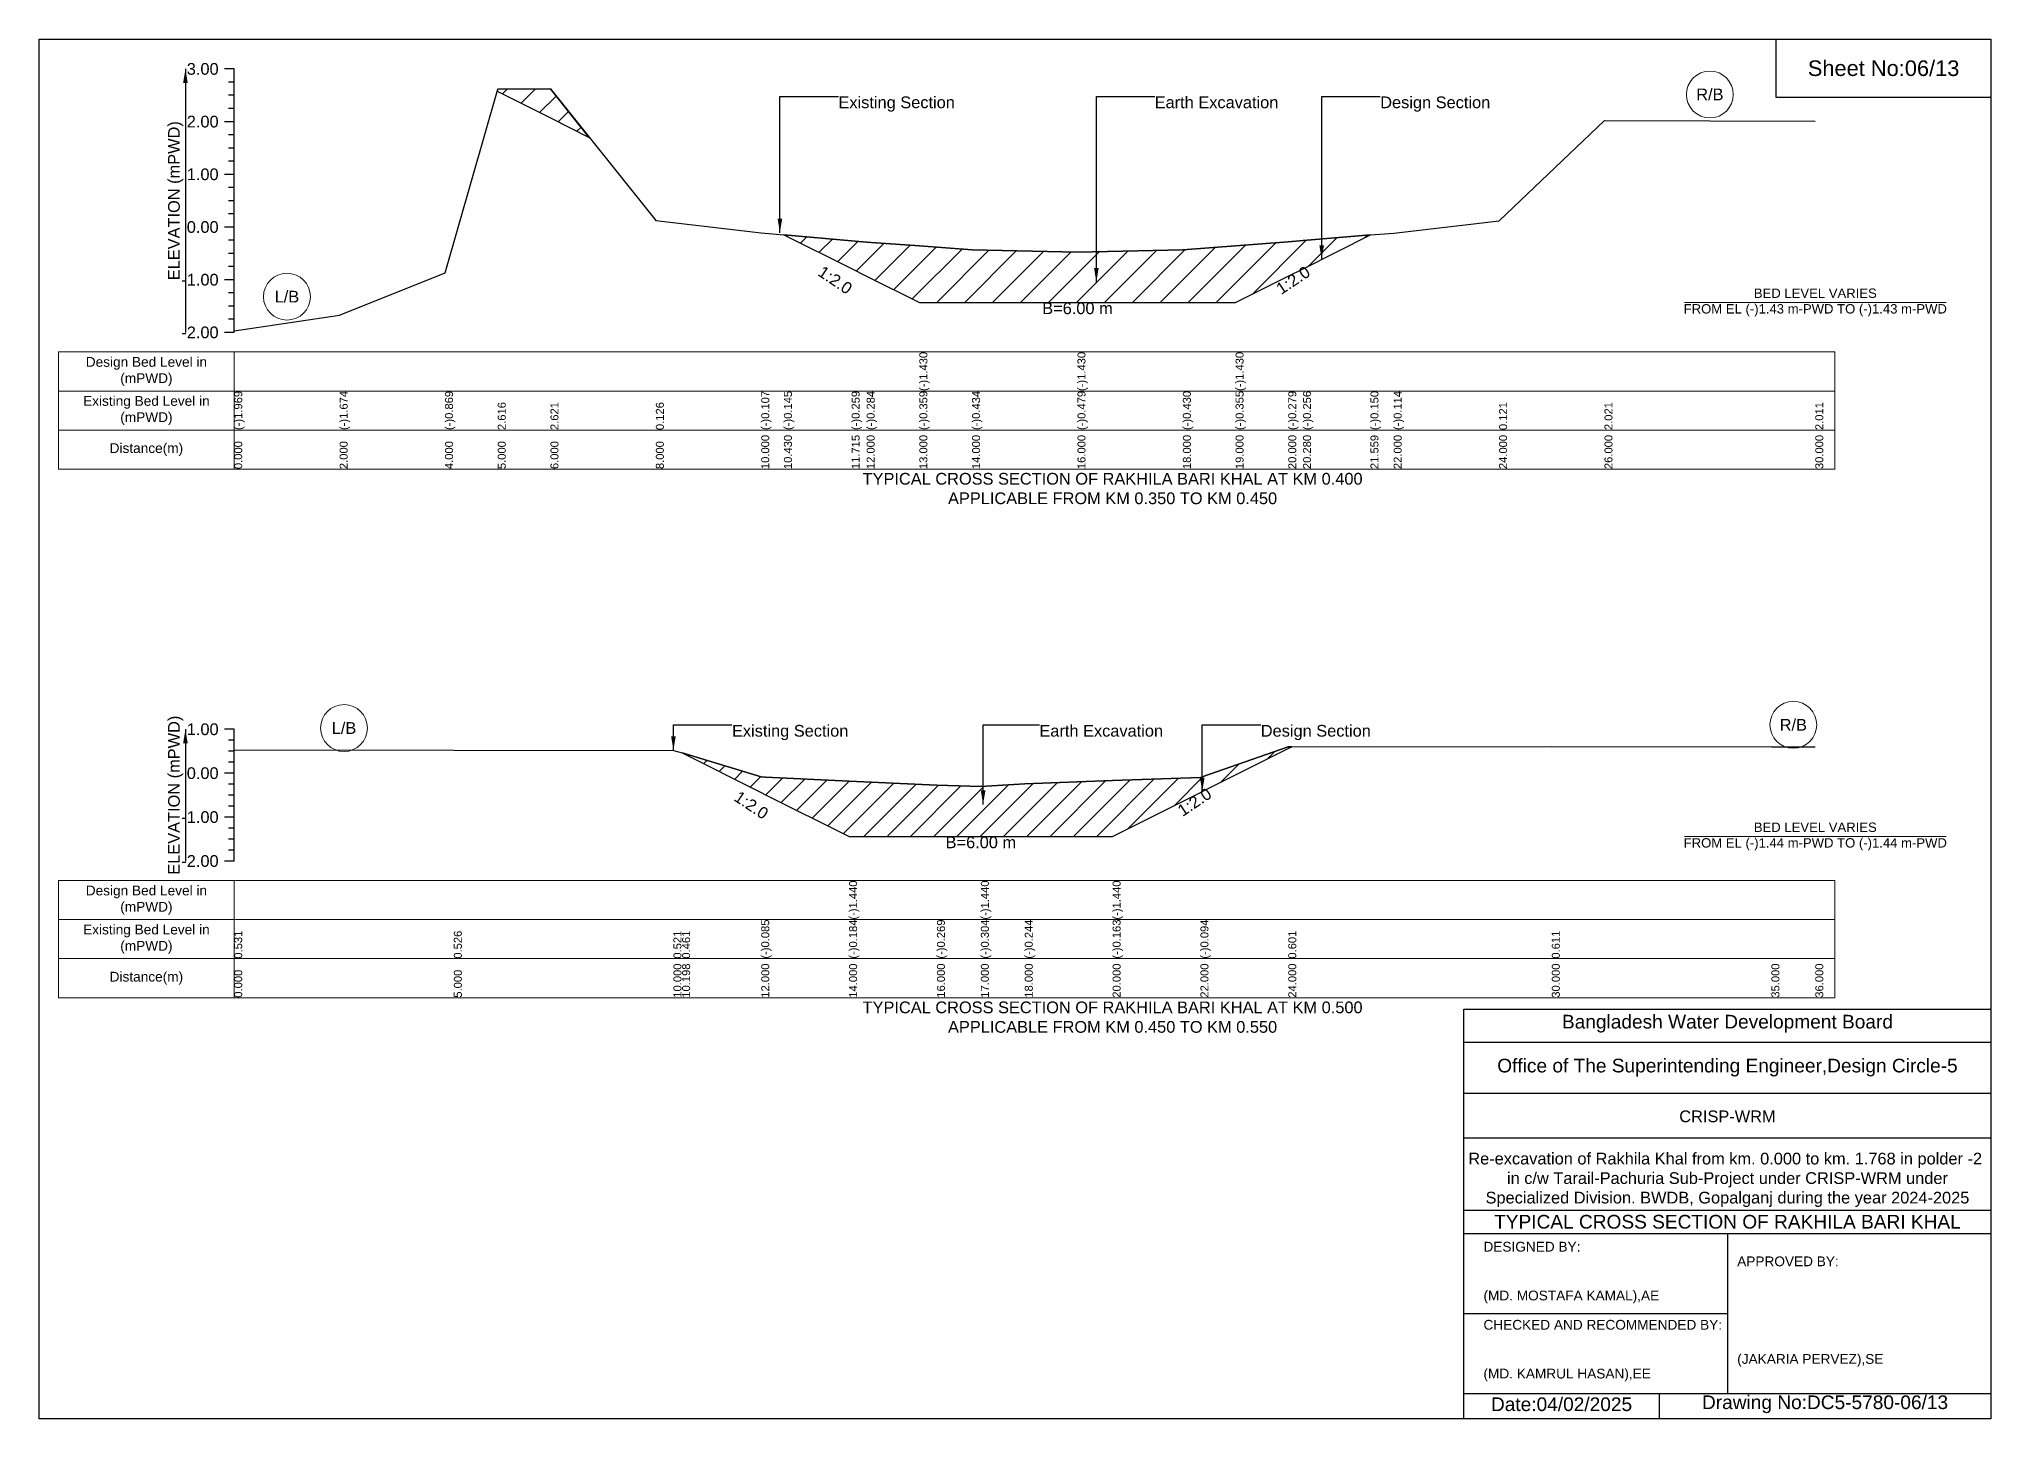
# Model space of a CAD drawing. Header units: inches. Extents: x 91000 to 238000, y -5656 to 6588.
# Drawn here: x 150000 to 158000, y -5656 to 0 of the extents above; entities that cross this region are included whole.
import ezdxf

# ---------------------------------------------------------------- set-up
doc = ezdxf.new("R2010")
doc.units = ezdxf.units.IN
doc.header["$LTSCALE"] = 7
doc.header["$MEASUREMENT"] = 0
for name, color, linetype, lineweight in [('Cross section Data Border', 7, 'Continuous', 9), ('Cross Section Labels', 7, 'Continuous', 9), ('Existing_Bed_Level for Xsection', 7, 'Continuous', 25)]:
    doc.layers.add(name, color=color, linetype=linetype, lineweight=lineweight)
doc.styles.get("Standard").update_dxf_attribs({"font": 'arial.ttf'})
doc.dimstyles.get("Standard").update_dxf_attribs({"dimtxt": 0.18, "dimasz": 0.18, "dimexe": 0.18, "dimexo": 0.0625, "dimgap": 0.09, "dimtad": 0, "dimtih": 1, "dimtoh": 1, "dimdec": 4, "dimzin": 0, "dimdsep": 46, "dimtxsty": 'Standard', "dimcen": 0.09, "dimadec": 0, "dimazin": 0, "dimtfac": 1, "dimtdec": 4, "dimtofl": 0, "dimtmove": 0, "dimatfit": 3, "dimfxl": 1, "dimtolj": 1, "dimtzin": 0, "dimarcsym": 0})

msp = doc.modelspace()

# ---------------------------------------------------------------- hatches: boundary and pattern name
at = {"layer": 'Existing_Bed_Level for Xsection'}
h = msp.add_hatch(dxfattribs=at)
h.set_pattern_fill('ANSI31', color=256, scale=648, style=0)
h.paths.add_polyline_path([(151877.5, -214.3), (151880, -215.6), (152096, -323.6), (152255.2, -403.2), (152096, -204.6), (151880, -205.6)])
h = msp.add_hatch(dxfattribs=at)
h.set_pattern_fill('ANSI31', color=256, scale=648, style=0)
h.paths.add_polyline_path([(153052.9, -802), (153330.5, -940.8), (153392, -971.6), (153608, -1079.6), (153824, -1079.6), (154256, -1079.6), (154688, -1079.6), (154904, -1079.6), (155120, -971.6), (155180.4, -941.4), (155456.8, -803.2), (155180.4, -826), (155120, -831), (154904, -847.3), (154688, -863.6), (154256, -874.2), (153824, -864.4), (153608, -848.2), (153392, -832), (153330.5, -826.6)])
h = msp.add_hatch(dxfattribs=at)
h.set_pattern_fill('ANSI31', color=256, scale=540, style=0)
h.paths.add_polyline_path([(152635.6, -2926.3), (152960, -3088.5), (152977.8, -3097.4), (153320, -3268.5), (153680, -3268.5), (153860, -3268.5), (154040, -3268.5), (154400, -3268.5), (154760, -3088.5), (154767.4, -3084.8), (155120, -2908.5), (155134.8, -2901.1), (155120, -2901.1), (154767.4, -3023.6), (154760, -3026.2), (154400, -3038.6), (154040, -3053.2), (153860, -3064), (153680, -3057.7), (153320, -3042.4), (152977.8, -3025.5), (152960, -3024.6)])

# ---------------------------------------------------------------- linework, layer by layer
for points in [[(150000, 0), (158000, 0), (158000, -5656), (150000, -5656)], [(157120, 0), (158000, 0), (158000, -240), (157120, -240)]]:
    msp.add_lwpolyline(points, close=True)
for points in [[(155840, -5656), (155840, -3976), (158000, -3976)], [(155840, -4112), (158000, -4112)], [(155840, -4320), (158000, -4320)], [(155840, -4504), (158000, -4504)], [(155840, -4800), (158000, -4800)], [(155840, -4896), (158000, -4896)], [(156920, -4896), (156920, -5552)], [(155840, -5224), (156920, -5224)], [(155840, -5552), (158000, -5552)], [(156640, -5552), (156640, -5656)]]:
    msp.add_lwpolyline(points)
at = {"layer": 'Cross section Data Border'}
for points in [[(150080, -1282.7), (157360, -1282.7), (157360, -1762.7), (150080, -1762.7)], [(150080, -3449.3), (157360, -3449.3), (157360, -3929.3), (150080, -3929.3)]]:
    msp.add_lwpolyline(points, close=True, dxfattribs=at)
for points in [[(150800, -1282.7), (150800, -1762.7)], [(150080, -1442.7), (157360, -1442.7)], [(150080, -1602.7), (157360, -1602.7)], [(150800, -3449.3), (150800, -3929.3)], [(150080, -3609.3), (157360, -3609.3)], [(150080, -3769.3), (157360, -3769.3)]]:
    msp.add_lwpolyline(points, dxfattribs=at)
at = {"layer": 'Cross Section Labels'}
for points in [[(156744.2, -1079.6), (157815.8, -1079.6)], [(156744.2, -3268.5), (157815.8, -3268.5)]]:
    msp.add_lwpolyline(points, dxfattribs=at)
for centre in [(156848, -227.2), (151016, -1056.1), (157190, -2811.1), (151250, -2824.2)]:
    msp.add_circle(centre, 96, dxfattribs=at)
at = {"layer": 'Existing_Bed_Level for Xsection'}
for points in [[(150800, -122.7), (150760, -122.7)], [(150800, -1202.7), (150800, -986.7), (150800, -770.7), (150800, -554.7), (150800, -338.7), (150800, -122.7)], [(150800, -176.7), (150776, -176.7)], [(150800, -230.7), (150776, -230.7)], [(150800, -1196), (151232, -1132.3), (151664, -958.4), (151880, -205.6), (152096, -204.6), (152528, -743.5), (152960, -793.8), (153052.9, -802), (153330.5, -826.6), (153392, -832), (153608, -848.2), (153608, -848.2), (153824, -864.4), (154256, -874.2), (154256, -874.2), (154688, -863.6), (154904, -847.3), (154904, -847.3), (155120, -831), (155180.4, -826), (155456.8, -803.2), (155552, -795.3), (155984, -744.6), (156416, -334.2), (157280, -336.3)], [(150800, -284.7), (150776, -284.7)], [(150800, -338.7), (150760, -338.7)], [(150800, -392.7), (150776, -392.7)], [(150800, -446.7), (150776, -446.7)], [(150800, -554.7), (150760, -554.7)], [(150800, -500.7), (150776, -500.7)], [(150800, -608.7), (150776, -608.7)], [(150800, -662.7), (150776, -662.7)], [(150800, -716.7), (150776, -716.7)], [(150800, -770.7), (150760, -770.7)], [(150800, -824.7), (150776, -824.7)], [(150800, -878.7), (150776, -878.7)], [(150800, -932.7), (150776, -932.7)], [(150800, -986.7), (150760, -986.7)], [(150800, -1040.7), (150776, -1040.7)], [(150800, -1094.7), (150776, -1094.7)], [(150800, -1148.7), (150776, -1148.7)], [(150800, -1202.7), (150760, -1202.7)], [(150800, -2829.3), (150760, -2829.3)], [(150800, -2874.3), (150776, -2874.3)], [(150800, -3369.3), (150800, -3189.3), (150800, -3009.3), (150800, -2829.3)], [(150800, -2919.3), (150776, -2919.3)], [(150800, -2913.7), (151700, -2914.6), (152600, -2915.5), (152635.6, -2926.3), (152960, -3024.6), (152977.8, -3025.5), (153320, -3042.4), (153320, -3042.4), (153680, -3057.7), (153860, -3064), (153860, -3064), (154040, -3053.2), (154400, -3038.6), (154400, -3038.6), (154760, -3026.2), (154767.4, -3023.6), (155120, -2901.1), (155134.8, -2901.1), (156200, -2899.3), (157100, -2901.1), (157280, -2901.1)], [(150800, -3009.3), (150760, -3009.3)], [(150800, -2964.3), (150776, -2964.3)], [(150800, -3054.3), (150776, -3054.3)], [(150800, -3099.3), (150776, -3099.3)], [(150800, -3189.3), (150760, -3189.3)], [(150800, -3144.3), (150776, -3144.3)], [(150800, -3234.3), (150776, -3234.3)], [(150800, -3279.3), (150776, -3279.3)], [(150800, -3324.3), (150776, -3324.3)], [(150800, -3369.3), (150760, -3369.3)]]:
    msp.add_lwpolyline(points, dxfattribs=at)
for points in [[(151877.5, -214.3), (151880, -215.6), (152096, -323.6), (152255.2, -403.2), (152096, -204.6), (151880, -205.6)], [(153052.9, -802), (153052.9, -802), (153330.5, -940.8), (153392, -971.6), (153608, -1079.6), (153608, -1079.6), (153824, -1079.6), (154256, -1079.6), (154256, -1079.6), (154688, -1079.6), (154904, -1079.6), (154904, -1079.6), (155120, -971.6), (155180.4, -941.4), (155456.8, -803.2), (155456.8, -803.2), (155456.8, -803.2), (155180.4, -826), (155120, -831), (154904, -847.3), (154904, -847.3), (154688, -863.6), (154256, -874.2), (154256, -874.2), (153824, -864.4), (153608, -848.2), (153608, -848.2), (153392, -832), (153330.5, -826.6), (153052.9, -802)], [(152635.6, -2926.3), (152960, -3088.5), (152977.8, -3097.4), (153320, -3268.5), (153320, -3268.5), (153680, -3268.5), (153860, -3268.5), (153860, -3268.5), (154040, -3268.5), (154400, -3268.5), (154400, -3268.5), (154760, -3088.5), (154767.4, -3084.8), (155120, -2908.5), (155134.8, -2901.1), (155120, -2901.1), (154767.4, -3023.6), (154760, -3026.2), (154400, -3038.6), (154400, -3038.6), (154040, -3053.2), (153860, -3064), (153860, -3064), (153680, -3057.7), (153320, -3042.4), (153320, -3042.4), (152977.8, -3025.5), (152960, -3024.6)]]:
    msp.add_lwpolyline(points, close=True, dxfattribs=at)

# ---------------------------------------------------------------- texts
at = {"attachment_point": 5}
for s, insert, char_height in [('Sheet No:06/13', (157560, -120), 64), ('Bangladesh Water Development Board', (156920, -4036), 56), ('Office of The Superintending Engineer,Design Circle-5', (156920, -4216), 56)]:
    msp.add_mtext(s, dxfattribs=dict(at, insert=insert, char_height=char_height))
for s, insert, char_height, width, attachment_point in [('CRISP-WRM', (156920, -4416), 48, 2240, 5), ('Re-excavation of Rakhila Khal from km. 0.000 to km. 1.768 in polder -2  in c/w Tarail-Pachuria Sub-Project under CRISP-WRM under Specialized Division. BWDB, Gopalganj during the year 2024-2025', (156920, -4676), 48, 2160, 5), ('TYPICAL CROSS SECTION OF RAKHILA BARI KHAL', (156920, -4848), 56, 2240, 5), ('DESIGNED BY:^J^J^J(MD. MOSTAFA KAMAL),AE', (155920, -5056), 40, 1120, 4), ('APPROVED BY:^J^J^J^J^J^J(JAKARIA PERVEZ),SE', (156960, -5216), 40, 1120, 4), ('CHECKED AND RECOMMENDED BY:^J^J^J(MD. KAMRUL HASAN),EE', (155920, -5376), 40, 1120, 4), ('Date:04/02/2025', (156240, -5596), 56, 1120, 5), ('Drawing No:DC5-5780-06/13', (157320, -5596), 56, 1760, 5)]:
    msp.add_mtext(s, dxfattribs=dict(insert=insert, char_height=char_height, width=width, attachment_point=attachment_point))
at = {"layer": 'Cross section Data Border', "char_height": 40, "width": 640, "attachment_point": 5}
for s, insert in [('Design Bed Level in (mPWD)', (150440, -1362.7)), ('Existing Bed Level in (mPWD)', (150440, -1522.7)), ('Distance(m)', (150440, -1682.7)), ('Design Bed Level in (mPWD)', (150440, -3529.3)), ('Existing Bed Level in (mPWD)', (150440, -3689.3)), ('Distance(m)', (150440, -3849.3))]:
    msp.add_mtext(s, dxfattribs=dict(at, insert=insert))
at = {"layer": 'Cross Section Labels'}
for s, insert, char_height, attachment_point in [('Existing Section', (153276.5, -235.4), 48, 1), ('Earth Excavation', (154572.5, -235.4), 48, 1), ('Design Section', (155496.9, -235.4), 48, 1), ('R/B', (156848, -227.2), 48, 5), ('L/B', (151016, -1056.1), 48, 5), ('BED LEVEL VARIES ^JFROM EL (-)1.43 m-PWD TO (-)1.43 m-PWD', (157280, -1079.6), 38.4, 5), ('B=6.00 m', (154256, -1079.6), 48, 2), ('TYPICAL CROSS SECTION OF RAKHILA BARI KHAL AT KM 0.400^JAPPLICABLE FROM KM 0.350 TO KM 0.450', (154400, -1842.7), 48, 5), ('L/B', (151250, -2824.2), 48, 5), ('R/B', (157190, -2811.1), 48, 5), ('Existing Section', (152840, -2811.3), 48, 1), ('Earth Excavation', (154100, -2811.3), 48, 1), ('Design Section', (155007.4, -2811.3), 48, 1), ('B=6.00 m', (153860, -3268.5), 48, 2), ('BED LEVEL VARIES ^JFROM EL (-)1.44 m-PWD TO (-)1.44 m-PWD', (157280, -3268.5), 38.4, 5), ('TYPICAL CROSS SECTION OF RAKHILA BARI KHAL AT KM 0.500^JAPPLICABLE FROM KM 0.450 TO KM 0.550', (154400, -4009.3), 48, 5)]:
    msp.add_mtext(s, dxfattribs=dict(at, insert=insert, char_height=char_height, attachment_point=attachment_point))
at = {"layer": 'Cross Section Labels', "char_height": 48, "attachment_point": 2}
for insert, rotation in [((153276.5, -967.8), 326.30993), ((155126.4, -968.4), 33.69007), ((152932.8, -3119.9), 326.30993), ((154722.4, -3107.3), 33.69007)]:
    msp.add_mtext('1:2.0', dxfattribs=dict(at, insert=insert, rotation=rotation))
at = {"layer": 'Existing_Bed_Level for Xsection', "char_height": 48, "attachment_point": 6}
for s, insert in [('3.00', (150736, -122.7)), ('2.00', (150736, -338.7)), ('1.00', (150736, -554.7)), ('0.00', (150736, -770.7)), ('-1.00', (150736, -986.7)), ('-2.00', (150736, -1202.7)), ('1.00', (150736, -2829.3)), ('0.00', (150736, -3009.3)), ('-1.00', (150736, -3189.3)), ('-2.00', (150736, -3369.3))]:
    msp.add_mtext(s, dxfattribs=dict(at, insert=insert))
at = {"layer": 'Existing_Bed_Level for Xsection', "rotation": 90}
for s, insert, char_height, attachment_point in [('ELEVATION (mPWD)', (150560, -662.7), 48, 5), ('(-)1.430', (153608, -1442.7), 32.8, 1), ('(-)1.430', (154256, -1442.7), 32.8, 1), ('(-)1.430', (154904, -1442.7), 32.8, 1), ('(-)1.969', (150800, -1602.7), 32.8, 1), ('(-)1.674', (151232, -1602.7), 32.8, 1), ('(-)0.869', (151664, -1602.7), 32.8, 1), ('2.616', (151880, -1602.7), 32.8, 1), ('2.621', (152096, -1602.7), 32.8, 1), ('0.126', (152528, -1602.7), 32.8, 1), ('(-)0.107', (152960, -1602.7), 32.8, 1), ('(-)0.145', (153052.9, -1602.7), 32.8, 1), ('(-)0.259', (153330.5, -1602.7), 32.8, 1), ('(-)0.284', (153392, -1602.7), 32.8, 1), ('(-)0.359', (153608, -1602.7), 32.8, 1), ('(-)0.434', (153824, -1602.7), 32.8, 1), ('(-)0.479', (154256, -1602.7), 32.8, 1), ('(-)0.430', (154688, -1602.7), 32.8, 1), ('(-)0.355', (154904, -1602.7), 32.8, 1), ('(-)0.279', (155120, -1602.7), 32.8, 1), ('(-)0.256', (155180.4, -1602.7), 32.8, 1), ('(-)0.150', (155456.8, -1602.7), 32.8, 1), ('(-)0.114', (155552, -1602.7), 32.8, 1), ('0.121', (155984, -1602.7), 32.8, 1), ('2.021', (156416, -1602.7), 32.8, 1), ('2.011', (157280, -1602.7), 32.8, 1), ('0.000', (150800, -1762.7), 32.8, 1), ('2.000', (151232, -1762.7), 32.8, 1), ('4.000', (151664, -1762.7), 32.8, 1), ('5.000', (151880, -1762.7), 32.8, 1), ('6.000', (152096, -1762.7), 32.8, 1), ('8.000', (152528, -1762.7), 32.8, 1), ('10.000', (152960, -1762.7), 32.8, 1), ('10.430', (153052.9, -1762.7), 32.8, 1), ('11.715', (153330.5, -1762.7), 32.8, 1), ('12.000', (153392, -1762.7), 32.8, 1), ('13.000', (153608, -1762.7), 32.8, 1), ('14.000', (153824, -1762.7), 32.8, 1), ('16.000', (154256, -1762.7), 32.8, 1), ('18.000', (154688, -1762.7), 32.8, 1), ('19.000', (154904, -1762.7), 32.8, 1), ('20.000', (155120, -1762.7), 32.8, 1), ('20.280', (155180.4, -1762.7), 32.8, 1), ('21.559', (155456.8, -1762.7), 32.8, 1), ('22.000', (155552, -1762.7), 32.8, 1), ('24.000', (155984, -1762.7), 32.8, 1), ('26.000', (156416, -1762.7), 32.8, 1), ('30.000', (157280, -1762.7), 32.8, 1), ('ELEVATION (mPWD)', (150560, -3099.3), 48, 5), ('(-)1.440', (153320, -3609.3), 32.8, 1), ('(-)1.440', (153860, -3609.3), 32.8, 1), ('(-)1.440', (154400, -3609.3), 32.8, 1), ('0.531', (150800, -3769.3), 32.8, 1), ('0.526', (151700, -3769.3), 32.8, 1), ('0.521', (152600, -3769.3), 32.8, 1), ('0.461', (152635.6, -3769.3), 32.8, 1), ('(-)0.085', (152960, -3769.3), 32.8, 1), ('(-)0.184', (153320, -3769.3), 32.8, 1), ('(-)0.269', (153680, -3769.3), 32.8, 1), ('(-)0.304', (153860, -3769.3), 32.8, 1), ('(-)0.244', (154040, -3769.3), 32.8, 1), ('(-)0.163', (154400, -3769.3), 32.8, 1), ('(-)0.094', (154760, -3769.3), 32.8, 1), ('0.601', (155120, -3769.3), 32.8, 1), ('0.611', (156200, -3769.3), 32.8, 1), ('0.000', (150800, -3929.3), 32.8, 1), ('5.000', (151700, -3929.3), 32.8, 1), ('10.000', (152600, -3929.3), 32.8, 1), ('10.198', (152635.6, -3929.3), 32.8, 1), ('12.000', (152960, -3929.3), 32.8, 1), ('14.000', (153320, -3929.3), 32.8, 1), ('16.000', (153680, -3929.3), 32.8, 1), ('17.000', (153860, -3929.3), 32.8, 1), ('18.000', (154040, -3929.3), 32.8, 1), ('20.000', (154400, -3929.3), 32.8, 1), ('22.000', (154760, -3929.3), 32.8, 1), ('24.000', (155120, -3929.3), 32.8, 1), ('30.000', (156200, -3929.3), 32.8, 1), ('35.000', (157100, -3929.3), 32.8, 1), ('36.000', (157280, -3929.3), 32.8, 1)]:
    msp.add_mtext(s, dxfattribs=dict(at, insert=insert, char_height=char_height, attachment_point=attachment_point))

# ---------------------------------------------------------------- leaders
at = {"layer": 'Cross Section Labels', "annotation_type": 0, "has_hookline": 1, "hookline_direction": 0}
for points, text_width in [([(153036.5, -793.8), (153036.5, -235.4), (153276.5, -235.4)], 467.2), ([(154333.4, -995.9), (154333.4, -235.4), (154572.5, -235.4)], 497), ([(155256.9, -903.1), (155256.9, -235.4), (155496.9, -235.4)], 441.2), ([(152600, -2915.5), (152600, -2811.3), (152839.9, -2811.3)], 467.2), ([(153869.3, -3137.2), (153869.3, -2811.3), (154099.9, -2811.3)], 497), ([(154767.4, -3084.8), (154767.4, -2811.3), (155007.3, -2811.3)], 441.2)]:
    msp.add_leader(points, dimstyle='Standard', override={"dimasz": 57.6}, dxfattribs=dict(at, text_width=text_width))
at = {"layer": 'Existing_Bed_Level for Xsection'}
for points in [[(150600, -122.7), (150600, -1202.7)], [(150600, -2829.3), (150600, -3369.3)]]:
    msp.add_leader(points, dimstyle='Standard', override={"dimasz": 57.6}, dxfattribs=at)

doc.saveas('drawing.dxf')
